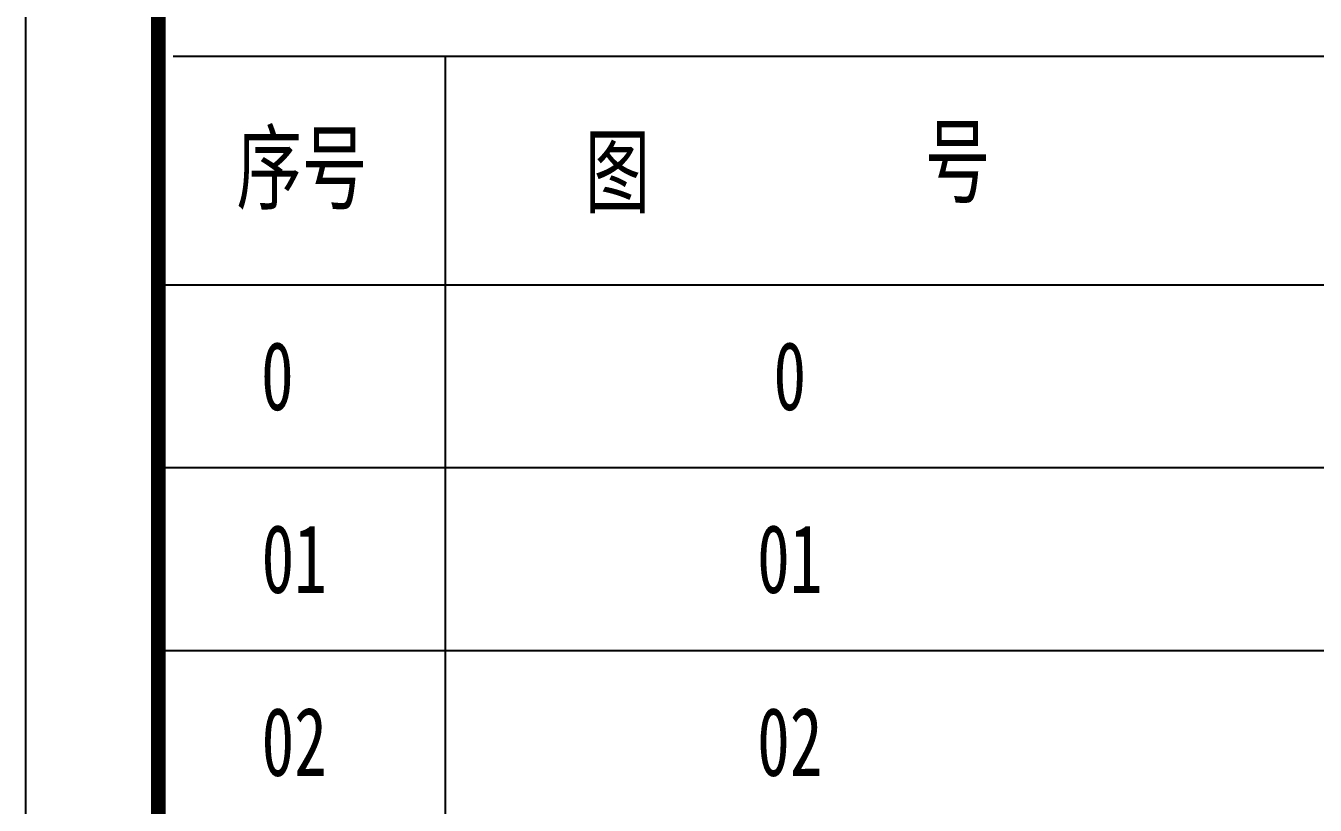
# Model space of a CAD drawing. Extents: x -695846 to 822170, y -413475 to 397179.
# Drawn here: x -535780 to -530138, y 204477 to 207886 of the extents above; entities that cross this region are included whole.
import ezdxf
from ezdxf.enums import TextEntityAlignment as Align

# ---------------------------------------------------------------- set-up
doc = ezdxf.new("R2010")
doc.units = 0
doc.header["$LTSCALE"] = 1000
doc.header["$MEASUREMENT"] = 0
doc.layers.add('图框', color=2, linetype='Continuous')
doc.styles.add('HZFS', font='', dxfattribs={"width": 0.72})
doc.styles.add('ST1', font='', dxfattribs={"width": 0.7})
doc.styles.get('HZFS').set_extended_font_data('STFangsong')
doc.styles.get('ST1').set_extended_font_data('SimSun')

msp = doc.modelspace()

# ---------------------------------------------------------------- linework, layer by layer
at = {"layer": '图框'}
for p, q in [((-535134.6, 207753.3, -5024), (-515282.5, 207753.3, -5024)), ((-533944.4, 207753.3, -5024), (-533944.4, 184353.2, -5024)), ((-535200.1, 206753.3, -5024), (-515277.6, 206753.3, -5024)), ((-535134.6, 206753.3, -5024), (-515282.5, 206753.3, -5024)), ((-535200.1, 205953.3, -5024), (-515282.5, 205953.3, -5024)), ((-535200.1, 205153.3, -5024), (-515282.5, 205153.3, -5024))]:
    msp.add_line(p, q, dxfattribs=at)
msp.add_lwpolyline([(-535779.7, 211874.3), (-514779.7, 211874.3), (-514779.7, 182174.1), (-535779.7, 182174.1)], close=True, dxfattribs=at)
at = {"layer": '图框', "const_width": 64.4, "elevation": -5024}
msp.add_lwpolyline([(-535200.1, 211311.3), (-535200.1, 182546.2)], dxfattribs=at)

# ---------------------------------------------------------------- texts
at = {"layer": '图框', "style": 'ST1', "width": 0.7}
for s, p in [('序号', (-534857.7, 207115.1, -5024)), ('号', (-531846.4, 207142.9, -5024)), ('图', (-533334.1, 207098.7, -5024))]:
    msp.add_text(s, height=300, dxfattribs=at).set_placement(p)
at = {"layer": '图框', "style": 'HZFS', "width": 0.7}
for s, p in [('0', (-534679.1, 206352.5, -5024)), ('0', (-532437, 206352.5, -5024)), ('01', (-534605.3, 205552.5, -5024)), ('01', (-532437, 205552.5, -5024)), ('02', (-534605.3, 204752.5, -5024)), ('02', (-532437, 204752.5, -5024))]:
    msp.add_text(s, height=300, dxfattribs=at).set_placement(p, align=Align.MIDDLE)

doc.saveas('drawing.dxf')
